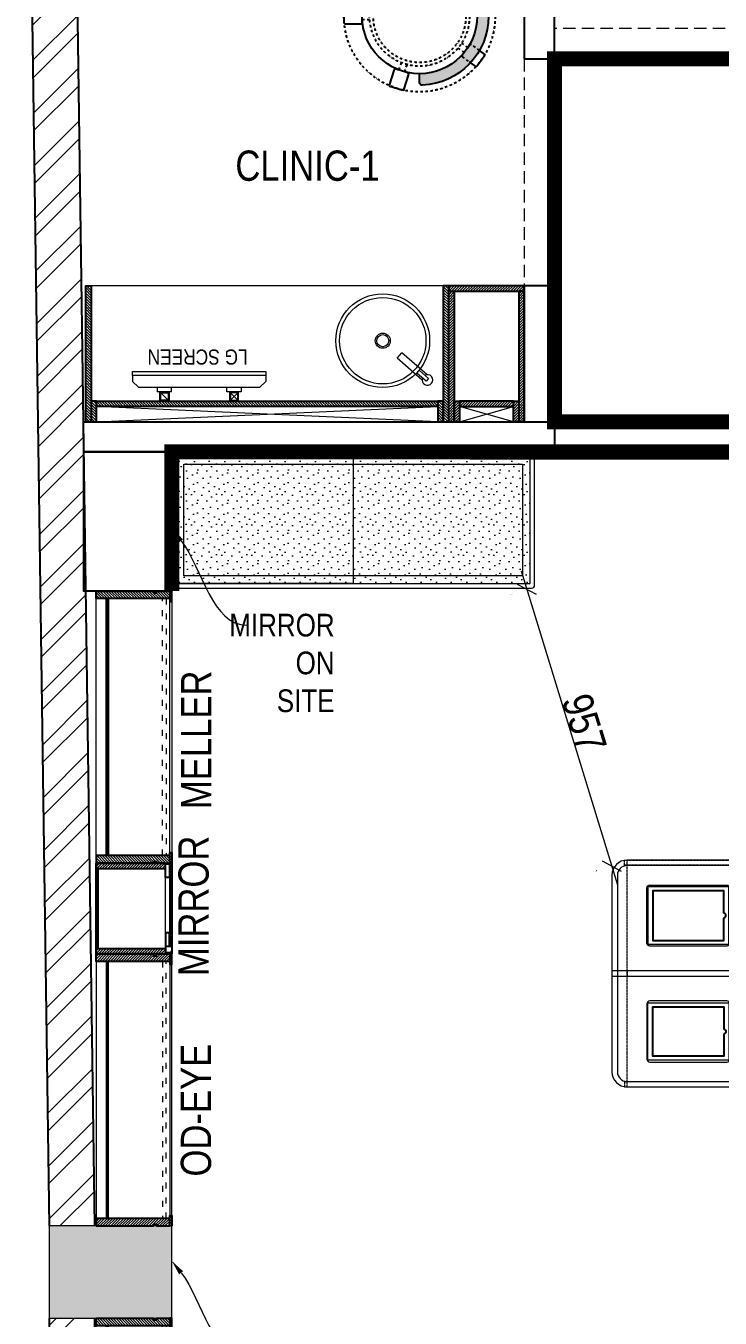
# Model space of a CAD drawing. Header units: feet. Extents: x 9413400 to 9419268, y -7061438 to -7048125.
# Drawn here: x 9413400 to 9415696, y -7055611 to -7051337 of the extents above; entities that cross this region are included whole.
import ezdxf
from ezdxf import colors
from ezdxf.entities.mleader import LeaderData, LeaderLine
from ezdxf.math import Vec2, Vec3

# ---------------------------------------------------------------- set-up
doc = ezdxf.new("R2010")
doc.units = ezdxf.units.FT
doc.header["$LTSCALE"] = 33
doc.header["$MEASUREMENT"] = 0
doc.header["$PDMODE"] = 3
doc.header["$PDSIZE"] = -1
for name, pattern in [('a_p6_plan_L18$0$HIDDEN', [0.375, 0.25, -0.125]), ('ACAD_ISO03W100', [30, 12, -18]), ('DASHDOT2', [0.5, 0.25, -0.125, 0, -0.125]), ('DOT2', [0.125, 0, -0.125]), ('HIDDEN2', [4.7624999999999975, 3.174999999999998, -1.587499999999999]), ('HIDDENX2', [0.75, 0.5, -0.25])]:
    doc.linetypes.add(name, pattern=pattern)
for name, color, linetype, lineweight in [('A-COL', 243, 'Continuous', 9), ('column hatch', 5, 'Continuous', 0), ('Floor-Unit', 1, 'Continuous', 13), ('HATCH', 9, 'Continuous', 9), ('LENS-DIM', 252, 'Continuous', 5), ('LENS-FURNITURE', 13, 'Continuous', 9), ('LENS-HATCH', 251, 'Continuous', 5), ('LENS-PARTITION', 21, 'Continuous', 25), ('LENS-TEXT', 31, 'Continuous', 5), ('LENS_CURTAIN', 5, 'a_p6_plan_L18$0$HIDDEN', 9), ('LENS_TEXT', 31, 'Continuous', 5), ('LK-FF&E FLOOR', 1, 'Continuous', 9), ('LK-FF&E WALL', 1, 'Continuous', 9), ('LK-IT', 3, 'Continuous', 18), ('LK-TILES FINISH', 251, 'Continuous', 5), ('LN-ELEVATION-1', 81, 'Continuous', 25), ('LN-ELEVATION-2', 103, 'Continuous', 20), ('LN-ELEVATION-3', 125, 'Continuous', 18), ('LN-ELEVATION-4', 145, 'Continuous', 13), ('LN-ELEVATION-5', 167, 'Continuous', 5), ('LN-HATCH', 251, 'Continuous', 0), ('PLANO-TXT', 252, 'Continuous', 5)]:
    doc.layers.add(name, color=color, linetype=linetype, lineweight=lineweight)
doc.layers.add('A-WALL', color=1, linetype='Continuous')
for name, color, linetype, lineweight, true_color in [('LK-FLUTTED FINISH', 20, 'Continuous', 30, 0xff5e29), ('LK-MIRROR', 133, 'Continuous', 13, 0x44c9e4), ('TV', 92, 'Continuous', 18, 0x00d600)]:
    doc.layers.add(name, color=color, linetype=linetype, lineweight=lineweight, true_color=true_color)
doc.styles.add('LK TXT', font='Gill Sans MT Condensed Regular.ttf', dxfattribs={"height": 100})
doc.styles.get("Standard").update_dxf_attribs({"font": 'Gill Sans MT Condensed Regular.ttf'})
doc.dimstyles.new('100MM', dxfattribs={"dimtxt": 100, "dimasz": 50, "dimexe": 65, "dimexo": 65, "dimtad": 1, "dimdec": 0, "dimtxsty": 'Standard', "dimblk": 'OBLIQUE', "dimcen": 2.5, "dimdle": 65, "dimclrd": 256, "dimclre": 256, "dimclrt": 1, "dimadec": 0, "dimazin": 0, "dimtfac": 1, "dimtdec": 0, "dimtmove": 1, "dimatfit": 3, "dimfxl": 50, "dimlwd": -1, "dimlwe": -1, "dimarcsym": 0})
pattern_1 = [(45, (4208834.246730669, 1706614.740126447), (-4.490128060534575, 4.490128060534575), [])]
pattern_2 = [(45, (4209134.246730668, 1706614.740126447), (-4.490128060534575, 4.490128060534575), [])]
pattern_3 = [(44.99999999999998, (35858.5, -100655.3575484328), (-4.419417382415918, 4.419417382415923), [])]

# ---------------------------------------------------------------- blocks, each defined once
blk = doc.blocks.new('2 seater bench')
at = {"layer": 'LENS-HATCH', "lineweight": 0}
h = blk.add_hatch(dxfattribs=at)
h.set_pattern_fill('STIP1', color=177, scale=100, angle=269.9999999999999, pattern_type=2)
h.set_pattern_definition([(270, (6617251.078707985, -170421.6063060569), (100, -1.516e-13), [0, -100]), (270, (6617235.078707984, -170433.6063060569), (100, -1.516e-13), [0, -100]), (270, (6617211.078707985, -170428.6063060569), (100, -1.516e-13), [0, -100]), (270, (6617188.078707985, -170463.6063060569), (100, -1.516e-13), [0, -100]), (270, (6617224.078707985, -170460.6063060569), (100, -1.516e-13), [0, -100]), (270, (6617248.078707985, -170487.6063060569), (100, -1.516e-13), [0, -100]), (270, (6617255.078707985, -170452.6063060569), (100, -1.516e-13), [0, -100]), (270, (6617214.078707985, -170494.6063060569), (100, -1.516e-13), [0, -100]), (270, (6617182.078707985, -170489.6063060569), (100, -1.516e-13), [0, -100]), (270, (6617167.078707985, -170415.6063060568), (100, -1.516e-13), [0, -100]), (270, (6617187.078707985, -170433.6063060569), (100, -1.516e-13), [0, -100]), (270, (6617168.078707984, -170447.6063060569), (100, -1.516e-13), [0, -100]), (270, (6617232.078707985, -170508.6063060569), (100, -1.516e-13), [0, -100]), (270, (6617207.078707984, -170476.6063060568), (100, -1.516e-13), [0, -100]), (270, (6617240.078707984, -170468.6063060569), (100, -1.516e-13), [0, -100]), (270, (6617231.078707984, -170485.6063060569), (100, -1.516e-13), [0, -100]), (270, (6617204.078707985, -170449.6063060568), (100, -1.516e-13), [0, -100]), (270, (6617258.078707984, -170477.6063060569), (100, -1.516e-13), [0, -100]), (270, (6617199.078707984, -170508.6063060569), (100, -1.516e-13), [0, -100]), (270, (6617169.078707985, -170505.6063060569), (100, -1.516e-13), [0, -100])])
h.paths.add_polyline_path([(585, 210), (0, 210), (0, -210), (585, -210)])
h.paths.add_polyline_path([(0, 245), (0, -210)])
h.paths.add_polyline_path([(-585, 210), (0, 210), (0, -210), (-585, -210)])
at = {"layer": 'LN-ELEVATION-2', "ltscale": 0.5}
for points in [[(-585, 210), (0, 210), (0, -210), (-585, -210)], [(585.0000000009313, 210), (0, 210), (0, -210), (585.0000000009313, -210)]]:
    blk.add_lwpolyline(points, close=True, dxfattribs=at)
at = {"layer": 'LN-ELEVATION-5', "ltscale": 0.5}
blk.add_lwpolyline([(590, 225), (-590, 225, 0.4142135623730951), (-600, 215), (-600, -215, 0.4142135623730951), (-590, -225), (590, -225, 0.4142135623730951), (600, -215), (600, 215, 0.4142135623730951)], format="xyb", close=True, dxfattribs=at)
blk.add_lwpolyline([(585, 210), (-585, 210), (-585, -210), (585, -210)], close=True, dxfattribs=at)
at = {"layer": 'LN-ELEVATION-5', "linetype": 'HIDDEN2', "ltscale": 11}
blk.add_lwpolyline([(-560, 185), (560.0000000009313, 185), (560.0000000009313, -185), (-560, -185)], close=True, dxfattribs=at)
blk = doc.blocks.new('A$C65ba2408')
at = {"layer": 'column hatch'}
h = blk.add_hatch(color=8, dxfattribs=at)
h.dxf.hatch_style = 1
h.paths.add_polyline_path([(3477.075315490365, -3129.247516787611), (2892.822441935539, -3129.247516787611), (2892.822441935539, -3840.511884602718), (3477.075315490365, -3840.511884602718)])
h.paths.add_polyline_path([(3477.075315490365, 1316.154782061465), (2892.822441935539, 1316.154782061465), (2892.822441935539, 528.6835176954046), (3477.075315490365, 528.6835176954046)])
h.paths.add_polyline_path([(3477.075315490365, 4440.637540684082), (2994.431637331843, 4440.637540684082), (2994.431637331843, 3856.38466711808), (3477.075315490365, 3856.38466711808)])
h.paths.add_polyline_path([(3477.075315490365, 6826.046037752181), (2664.338408131153, 6818.657520412468), (2664.201752275229, 6523.62604643125), (3477.075315490365, 6523.62604643125)])
h.paths.add_polyline_path([(-1908.212040826678, 1290.752483212389), (-2312.235029324889, 1290.752483212389), (-2312.235029324889, 985.9248970048502), (-1908.212040826678, 985.9248970048502)])
h.paths.add_polyline_path([(-2060.625833928585, -3129.247516787611), (-2312.235029324889, -3129.247516787611), (-2312.235029324889, -3840.511884602718), (-2060.625833928585, -3840.511884602718)])
at = {"layer": 'LN-HATCH'}
h = blk.add_hatch(dxfattribs=at)
h.set_pattern_fill('ANSI32', color=256, scale=333, angle=180)
h.set_pattern_definition([(225, (-11792219.15719212, 5498508.667322719), (88.29995930067012, -88.29995930067015), []), (225, (-11792278.02383156, 5498508.667322719), (88.29995930067012, -88.29995930067015), [])])
h.paths.add_polyline_path([(-2162.235029324889, 985.9248970048502), (-2312.235029324889, 985.9248970048502), (-2312.235029324889, -3129.247516787611), (-2162.235029324889, -3129.247516787611)])
h.paths.add_polyline_path([(1914.265687764798, 6661.832479282025), (1914.335169543992, 6811.839309153159), (682.1406378410755, 6800.637540684082), (-2390.5897879228, 6800.637540684082), (-2312.250189943239, 1290.752483212389), (-2162.235029324889, 1290.752483212389), (-2238.441925883293, 6650.637540684082), (428.7994534224272, 6650.637540684082), (682.8224419355392, 6650.637540684082)])
at = {"layer": 'A-COL'}
for p, q in [((-1908.212040826678, 1290.752483212389), (-2312.250189943239, 1290.752483212389)), ((-2312.235029324889, 985.9248970048502), (-2312.235029324889, 1289.686186385341)), ((-1908.212040826678, 985.9248970048502), (-1908.212040826678, 1290.752483212389)), ((-2312.235029324889, 985.9248970048502), (-1908.212040826678, 985.9248970048502))]:
    blk.add_line(p, q, dxfattribs=at)
at = {"layer": 'A-WALL'}
for p, q in [((-2312.235029324889, 1289.686186385341), (-2390.5897879228, 6800.637540684082)), ((-2162.235029324889, 1290.752483212389), (-2238.441925883293, 6650.637540684082)), ((-2312.235029324889, -3129.247516787611), (-2312.235029324889, 985.9248970039189)), ((-2162.235029324889, -3129.247516787611), (-2162.235029324889, 985.9248970048502))]:
    blk.add_line(p, q, dxfattribs=at)
blk = doc.blocks.new('JJ SH 900')
at = {"layer": 'LN-HATCH', "ltscale": 0.5}
h = blk.add_hatch(dxfattribs=at)
h.set_pattern_fill('ANSI31', color=256, scale=50)
h.set_pattern_definition([(45, (0, 0), (-4.419417382415921, 4.419417382415921), [])])
h.paths.add_polyline_path([(-911.7948143622632, 1.45519e-11), (-911.7948143622632, -189.9999999999854), (-905.7948143622637, -189.9999999999854), (-905.7948143622637, -199.9999999999854), (-911.7948143622632, -199.9999999999854), (-911.7948143622632, -243.9999999999855), (-886.7948143622632, -243.9999999999855), (-886.7948143622632, 1.45519e-11)])
h = blk.add_hatch(dxfattribs=at)
h.set_pattern_fill('ANSI31', color=256, scale=2)
h.set_pattern_definition(pattern_1)
h.paths.add_polyline_path([(-11.79481436226342, 1.45519e-11), (-11.79481436226342, -189.9999999999854), (-17.79481436226342, -189.9999999999854), (-17.79481436226342, -199.9999999999854), (-11.79481436226342, -199.9999999999854), (-11.79481436226342, -243.9999999999855), (-36.79481436226343, -243.9999999999855), (-36.79481436226343, 1.45519e-11)])
h = blk.add_hatch(dxfattribs=at)
h.set_pattern_fill('ANSI31', color=256, scale=2)
h.set_pattern_definition(pattern_2)
h.paths.add_polyline_path([(-36.79481436224887, -40), (-886.7948143622632, -39.99999999998546), (-886.7948143622632, -33.99999999998545), (-36.79481436224887, -34)])
h = blk.add_hatch(dxfattribs=at)
h.set_pattern_fill('ANSI31', color=256, scale=2)
h.set_pattern_definition(pattern_2)
h.paths.add_polyline_path([(-876.7948143622632, -243.9999999999855), (-876.7948143622632, -249.9999999999854), (-911.7948143622632, -249.9999999999854), (-911.7948143622632, -243.9999999999855)])
h = blk.add_hatch(dxfattribs=at)
h.set_pattern_fill('ANSI31', color=256, scale=2)
h.set_pattern_definition(pattern_1)
h.paths.add_polyline_path([(-46.79481436226342, -243.9999999999855), (-46.79481436226342, -249.9999999999854), (-11.79481436226342, -249.9999999999854), (-11.79481436226342, -243.9999999999855)])
at = {"layer": 'LN-ELEVATION-1', "ltscale": 0.5}
for points in [[(-911.7948143622632, 1.45519e-11), (-911.7948143622632, -189.9999999999854), (-905.7948143622637, -189.9999999999854), (-905.7948143622637, -199.9999999999854), (-911.7948143622632, -199.9999999999854), (-911.7948143622632, -243.9999999999855), (-886.7948143622632, -243.9999999999855), (-886.7948143622632, 1.45519e-11)], [(-11.79481436226342, 1.45519e-11), (-11.79481436226342, -189.9999999999854), (-17.79481436226342, -189.9999999999854), (-17.79481436226342, -199.9999999999854), (-11.79481436226342, -199.9999999999854), (-11.79481436226342, -243.9999999999855), (-36.79481436226343, -243.9999999999855), (-36.79481436226343, 1.45519e-11)], [(-36.79481436226343, -39.99999999998546), (-886.7948143622632, -39.99999999998546), (-886.7948143622632, -33.99999999998545), (-36.79481436226343, -33.99999999998545)], [(-876.7948143622632, -243.9999999999855), (-876.7948143622632, -249.9999999999854), (-911.7948143622632, -249.9999999999854), (-911.7948143622632, -243.9999999999855)], [(-46.79481436226342, -243.9999999999855), (-46.79481436226342, -249.9999999999854), (-11.79481436226342, -249.9999999999854), (-11.79481436226342, -243.9999999999855)]]:
    blk.add_lwpolyline(points, close=True, dxfattribs=at)
at = {"layer": 'LN-ELEVATION-3', "ltscale": 0.5}
for p, q in [((-886.7948143622632, 1.45519e-11), (-36.79481436226343, 1.45519e-11)), ((-876.7948143622632, -243.9999999999855), (-46.79481436226342, -243.9999999999855)), ((-46.79481436226342, -249.9999999999854), (-876.7948143622632, -249.9999999999854))]:
    blk.add_line(p, q, dxfattribs=at)
at = {"layer": 'LN-ELEVATION-4', "linetype": 'ACAD_ISO03W100', "ltscale": 0.05}
blk.add_lwpolyline([(-886.7948143622632, -219.9999999999854), (-36.79481436226343, -219.9999999999854), (-36.79481436226343, -231.9999999999855), (-886.7948143622632, -231.9999999999855)], close=True, dxfattribs=at)
blk = doc.blocks.new('MIRROR')
at = {"layer": 'LN-HATCH', "ltscale": 0.5}
h = blk.add_hatch(dxfattribs=at)
h.set_pattern_fill('ANSI31', color=256, scale=2)
h.set_pattern_definition([(45, (4060433.741624544, 1708720.786904081), (-4.490128060534575, 4.490128060534575), [])])
h.paths.add_polyline_path([(212.944788963403, 101.3407590774622), (230.944788963403, 101.3407590774622), (230.944788963403, -127.6592409225377), (212.944788963403, -127.6592409225377)])
h.paths.add_polyline_path([(230.944788963403, 95.34075907746227), (494.9447889634027, 95.34075907746227), (494.9447889634027, 101.3407590774622), (230.944788963403, 101.3407590774622)])
h.paths.add_polyline_path([(512.9447889634027, 101.3407590774622), (494.9447889634027, 101.3407590774622), (494.9447889634027, -127.6592409225377), (512.9447889634027, -127.6592409225377)])
at = {"layer": 'Defpoints'}
blk.add_lwpolyline([(512.9447889634027, 101.3407590774622), (212.944788963403, 101.3407590774622), (212.944788963403, -148.6592409225377), (512.9447889634027, -148.6592409225377)], close=True, dxfattribs=at)
at = {"layer": 'LN-ELEVATION-1'}
for points in [[(212.944788963403, 101.3407590774622), (230.944788963403, 101.3407590774622), (230.944788963403, -127.6592409225377), (212.944788963403, -127.6592409225377)], [(230.944788963403, 95.34075907746227), (494.9447889634027, 95.34075907746227), (494.9447889634027, 101.3407590774622), (230.944788963403, 101.3407590774622)], [(512.9447889634027, 101.3407590774622), (494.9447889634027, 101.3407590774622), (494.9447889634027, -127.6592409225377), (512.9447889634027, -127.6592409225377)], [(259.944788963403, -141.6592409225377), (259.944788963403, -127.6592409225377), (214.944788963403, -127.6592409225377), (214.944788963403, -148.6592409225377), (223.944788963403, -148.6592409225377), (223.944788963403, -147.1592409225377), (216.444788963403, -147.1592409225377), (216.444788963403, -141.6592409225377)], [(442.944788963403, -141.6592409225377), (442.944788963403, -127.6592409225377), (487.9447889634028, -127.6592409225377), (487.9447889634028, -148.6592409225377), (478.9447889634026, -148.6592409225377), (478.9447889634026, -147.1592409225377), (486.4447889634027, -147.1592409225377), (486.4447889634027, -141.6592409225377)], [(504.944788963403, -148.6592409225377), (504.944788963403, -147.1592409225377), (509.444788963403, -147.1592409225377), (509.444788963403, -129.1592409225377), (487.9447889634028, -129.1592409225377), (487.9447889634028, -127.6592409225377), (510.9447889634028, -127.6592409225377), (510.9447889634028, -148.6592409225377)]]:
    blk.add_lwpolyline(points, close=True, dxfattribs=at)
at = {"layer": 'LN-ELEVATION-2'}
blk.add_lwpolyline([(259.944788963403, -141.6592409225377), (442.944788963403, -141.6592409225377), (442.944788963403, -127.6592409225377), (259.944788963403, -127.6592409225377)], close=True, dxfattribs=at)
at = {"layer": 'LN-ELEVATION-2', "color": 4, "lineweight": 0}
blk.add_lwpolyline([(216.444788963403, -141.6592409225377), (486.4447889634027, -141.6592409225377), (486.4447889634027, -147.1592409225377), (216.444788963403, -147.1592409225377)], close=True, dxfattribs=at)
at = {"layer": 'LN-ELEVATION-4', "ltscale": 0.5}
blk.add_line((478.9447889634026, -148.6592409225377), (223.944788963403, -148.6592409225377), dxfattribs=at)
blk = doc.blocks.new('I-PAD Frame')
at = {"color": 3, "linetype": 'Continuous'}
blk.add_lwpolyline([(357868.7410323084, -232321.1361381283), (358122.7410323085, -232321.1361381283, 0.4142135623713902), (358132.7410323086, -232311.1361381283), (358132.7410323086, -232129.1361381283, 0.4142135623713902), (358122.7410323085, -232119.1361381283), (357868.7410323084, -232119.1361381283, 0.4142135623713902), (357858.7410323085, -232129.1361381283), (357858.7410323085, -232311.1361381283, 0.4142135623713902)], format="xyb", close=True, dxfattribs=at)
at = {"color": 3, "linetype": 'Continuous', "lineweight": 25}
blk.add_lwpolyline([(358113.2410323085, -232229.6755301424), (358113.2410323085, -232302.1361381283), (357878.2410323086, -232302.1361381283), (357878.2410323086, -232138.1361381283), (358113.2410323085, -232138.1361381283), (358113.2410323085, -232210.5967461141, 0.3275382217372251), (358114.6410323081, -232212.5046245168, -0.733799385757267), (358114.6410323086, -232227.7676517396, 0.3275382217372252)], format="xyb", close=True, dxfattribs=at)
blk = doc.blocks.new('Billing Counter 1800')
at = {"color": 5, "linetype": 'HIDDENX2', "ltscale": 0.025}
for p, q in [((-849.9999978118577, -374.9978339364752), (-850.0000002956948, 375)), ((849.9999976539983, -374.9978339364752), (850.0000001378356, 375))]:
    blk.add_line(p, q, dxfattribs=at)
at = {"color": 0, "linetype": 'Continuous'}
for p, q in [((850, 375), (-850, 375)), ((900, -325), (900, 325)), ((-850, -375), (850, -375))]:
    blk.add_line(p, q, dxfattribs=at)
at = {"color": 2, "linetype": 'Continuous'}
blk.add_line((849, -375), (849.9999976539983, -374.9978339364752), dxfattribs=at)
at = {"color": 2, "linetype": 'HIDDENX2', "ltscale": 0.025}
for points in [[(-857.9999984272289, 375), (-437.4115580061916, 375), (-437.4115580851212, 358), (-857.9999985061586, 358)], [(435.3333326776046, 375), (-435.2551077436656, 375), (-435.2551076647359, 358), (435.3333327565342, 358)], [(437.3333327565342, 375), (857.9217731775715, 375), (857.9217730986419, 358), (437.3333326776046, 358)], [(-857.9999984272289, -375), (-437.4115580061916, -375), (-437.4115580851212, -358), (-857.9999985061586, -358)], [(435.3333326776046, -375), (-435.2551077436656, -375), (-435.2551076647359, -358), (435.3333327563014, -358)], [(437.3333327563013, -375), (857.9217731775715, -375), (857.9217730986419, -358), (437.3333326776046, -358)]]:
    blk.add_lwpolyline(points, close=True, dxfattribs=at)
at = {"color": 5, "linetype": 'Continuous'}
for points in [[(-780.9166655030566, 97.25000000000001), (-513.9166655030567, 97.25000000000001), (-513.9166655030567, 286.25), (-780.9166655030566, 286.25)], [(780.9166655030566, 97.25000000000001), (513.9166655030567, 97.25000000000001), (513.9166655030567, 286.25), (780.9166655030566, 286.25)], [(-780.9166655030566, -97.25000000000001), (-513.9166655030567, -97.25000000000001), (-513.9166655030567, -286.25), (-780.9166655030566, -286.25)], [(780.9166655030566, -97.25000000000001), (513.9166655030567, -97.25000000000001), (513.9166655030567, -286.25), (780.9166655030566, -286.25)]]:
    blk.add_lwpolyline(points, close=True, dxfattribs=at)
at = {"color": 5, "linetype": 'HIDDENX2', "ltscale": 0.025}
blk.add_lwpolyline([(850, 8.5), (-850, 8.5), (-850, -8.5), (850, -8.5)], close=True, dxfattribs=at)
at = {"color": 0, "linetype": 'Continuous'}
for centre, radius, start, end in [((-850, 325), 50.0000000000291, 90, 180), ((849.999999999767, 325), 50.00000000005822, 0, 90), ((849.999999999767, -325), 50.0000000000291, 270, 0)]:
    blk.add_arc(centre, radius, start, end, dxfattribs=at)
at = {"layer": 'LN-ELEVATION-2'}
blk.add_line((-900, 325), (-900, -325), dxfattribs=at)
for points in [[(850, 375), (-850, 375, 0.4142135623725836), (-900, 325), (-900, -325, 0.4142135623725836), (-850, -375), (850, -375, 0.4142135623725837), (900, -325), (900, 325, 0.4142135623725836)], [(850, 357), (-850, 357, 0.4142135623730951), (-882, 325), (-882, -325, 0.4142135623730951), (-850, -357), (850, -357, 0.4142135623730951), (882, -325), (882, 325, 0.4142135623730951)]]:
    blk.add_lwpolyline(points, format="xyb", close=True, dxfattribs=at)
blk.add_lwpolyline([(-900, -8.5), (900, -8.5), (900, 8.5), (-900, 8.5)], close=True, dxfattribs=at)
blk.add_arc((-850, -325), 50.00000000005822, 180, 270, dxfattribs=at)
at = {"color": 2, "linetype": 'Continuous', "xscale": -1, "rotation": 180}
blk.add_blockref('I-PAD Frame', (-358643.1576978308, -232028.3861380983), dxfattribs=at)
at = {"color": 2, "linetype": 'Continuous', "rotation": 180}
blk.add_blockref('I-PAD Frame', (358643.1576977922, -232028.3861381579), dxfattribs=at)
at = {"color": 2, "linetype": 'Continuous'}
blk.add_blockref('I-PAD Frame', (-358643.1576978113, 232028.3861381281), dxfattribs=at)
at = {"color": 2, "linetype": 'Continuous', "xscale": -1}
blk.add_blockref('I-PAD Frame', (358643.1576978117, 232028.3861381281), dxfattribs=at)
at = {"layer": 'LENS-TEXT', "color": 0, "linetype": 'Continuous', "ltscale": 3, "insert": (-7.865375894587486, -8.871815700083971), "char_height": 100, "attachment_point": 5, "style": 'LK TXT'}
blk.add_mtext_dynamic_manual_height_columns('BILLING COUNTER', width=353.0555573365615, gutter_width=0.5, heights=[0], dxfattribs=at)
blk = doc.blocks.new('rtf')
at = {"color": 0, "linetype": 'ByBlock', "lineweight": -2}
for p, q in [((16412.5253540573, -172798.8148984113), (16452.40026456733, -172798.8148984113)), ((16412.5253540573, -172810.8148984113), (16412.5253540573, -172798.8148984113)), ((16425.26329468148, -172793.1007600746), (16535.26329468148, -172793.1007600746)), ((16535.26329468148, -172793.1007600746), (16535.26329468148, -172817.1007600746)), ((16412.5253540573, -172810.8148984113), (16452.40026456733, -172810.8148984113)), ((16425.26329468148, -172817.1007600746), (16535.26329468148, -172817.1007600746))]:
    blk.add_line(p, q, dxfattribs=at)
for centre, radius, start, end in [((16412.5253540573, -172805.1007600746), 17.5, 21.05058810897431, 340.9421780194656), ((16444.53660690578, -172804.8148984114), 9.891264419597851, 322.656233941354, 37.34376605891414)]:
    blk.add_arc(centre, radius, start, end, dxfattribs=at)
blk = doc.blocks.new('dsg')
at = {"color": 0, "linetype": 'ByBlock', "lineweight": -2}
for radius in [155, 143, 25, 20]:
    blk.add_circle((11491.5035008227, -171102.5847399924), radius, dxfattribs=at)
blk.add_blockref('rtf', (-5117.472106590168, 1702.9323767405), dxfattribs=at)
blk = doc.blocks.new('CLINIC - CABINET SINK')
at = {"layer": 'LN-HATCH', "ltscale": 0.5}
h = blk.add_hatch(dxfattribs=at)
h.set_pattern_fill('ANSI31', color=256, scale=2)
h.set_pattern_definition([(45, (4052861.500382861, 1708016.355767586), (-4.490128060534575, 4.490128060534575), [])])
h.paths.add_polyline_path([(-563.359543572413, 156.9999999999999), (564.640456427587, 156.9999999999999), (564.640456427587, 174.9999999999999), (-563.359543572413, 174.9999999999999)])
h.paths.add_polyline_path([(582.6404564275867, 225), (600.6404564275867, 225), (600.6404564275867, -225), (582.6404564275867, -225)])
h.paths.add_polyline_path([(564.640456427587, 225), (582.6404564275867, 225), (582.6404564275867, 156.9999999999999), (564.640456427587, 156.9999999999999)])
h.paths.add_polyline_path([(-581.359543572413, 225), (-599.359543572413, 225), (-599.359543572413, -225), (-581.359543572413, -225)])
h.paths.add_polyline_path([(-581.359543572413, 225), (-563.359543572413, 225), (-563.359543572413, 156.9999999999999), (-581.359543572413, 156.9999999999999)])
at = {"layer": 'LN-ELEVATION-1', "ltscale": 0.5}
for points in [[(-581.359543572413, 225), (-599.359543572413, 225), (-599.359543572413, -225), (-581.359543572413, -225)], [(-581.359543572413, 225), (-563.359543572413, 225), (-563.359543572413, 156.9999999999999), (-581.359543572413, 156.9999999999999)], [(564.640456427587, 225), (582.6404564275867, 225), (582.6404564275867, 156.9999999999999), (564.640456427587, 156.9999999999999)], [(582.6404564275867, 225), (600.6404564275867, 225), (600.6404564275867, -225), (582.6404564275867, -225)], [(-563.359543572413, 156.9999999999999), (564.640456427587, 156.9999999999999), (564.640456427587, 174.9999999999999), (-563.359543572413, 174.9999999999999)]]:
    blk.add_lwpolyline(points, close=True, dxfattribs=at)
at = {"layer": 'LN-ELEVATION-2', "ltscale": 0.5}
blk.add_line((582.6404564275867, -225), (-581.359543572413, -225), dxfattribs=at)
at = {"layer": 'LN-HATCH', "ltscale": 0.5}
for p, q in [((564.640456427587, 225), (-563.359543572413, 174.9999999999999)), ((-563.359543572413, 225), (564.640456427587, 174.9999999999999))]:
    blk.add_line(p, q, dxfattribs=at)
at = {"layer": 'LN-ELEVATION-3', "xscale": -1, "rotation": 41.1558274151866}
blk.add_blockref('dsg', (-103569.3304926871, 136346.6509754679), dxfattribs=at)
blk = doc.blocks.new('CLINIC SCREEN')
at = {"layer": 'TV'}
for p, q in [((-103.1090284836336, 42.85441964946222), (-127.4114311772946, 18.55201695591665)), ((-127.4114311772946, 42.85441964946222), (-103.1090284836336, 18.55201695591665)), ((102.7052824410566, 42.85441964946222), (127.007685134602, 18.55201695591665))]:
    blk.add_line(p, q, dxfattribs=at)
at = {"layer": 'TV', "ltscale": 12}
for p, q in [((-220.0000000000082, -19.41163062257681), (-200.5883693773149, 0)), ((200.5883693773149, 0), (-200.5883693773149, 0)), ((-138.5315413423604, 0), (-138.5315413423604, 15.514207008644)), ((-138.5315413423604, 15.514207008644), (-91.98892031613741, 15.514207008644)), ((-91.98892031613741, 15.514207008644), (-91.98892031613741, 0)), ((91.98892031610741, 15.514207008644), (91.98892031610741, 0)), ((91.98892031610741, 15.514207008644), (138.5315413423595, 15.514207008644)), ((138.5315413423595, 0), (138.5315413423595, 15.514207008644)), ((219.9999999999918, -19.41163062257681), (200.5883693773149, 0)), ((-220.0000000000082, -38.82326124538668), (-220.0000000000082, -19.41163062257681)), ((219.9999999999918, -38.82326124538668), (219.9999999999918, -19.41163062257681))]:
    blk.add_line(p, q, dxfattribs=at)
at = {"layer": 'TV'}
for points in [[(-130.4492315140169, 15.51421661919448), (-100.0712281470269, 15.51421661919448), (-100.0712281470269, 45.89221998606814), (-130.4492315140169, 45.89221998606814)], [(-127.4114311772946, 18.55201695591665), (-103.1090284836336, 18.55201695591665), (-103.1090284836336, 42.85441964946222), (-127.4114311772946, 42.85441964946222)], [(130.0454854713243, 15.51421661919448), (99.66748210433435, 15.51421661919448), (99.66748210433435, 45.89221998606814), (130.0454854713243, 45.89221998606814)], [(127.007685134602, 18.55201695591665), (102.7052824410566, 18.55201695591665), (102.7052824410566, 42.85441964946222), (127.007685134602, 42.85441964946222)]]:
    blk.add_lwpolyline(points, close=True, dxfattribs=at)
at = {"layer": 'TV', "ltscale": 12}
blk.add_lwpolyline([(-220.0000000000082, -51.71278328332107), (-220.0000000000082, -38.82326124538668), (219.9999999999918, -38.82326124538668), (219.9999999999918, -51.71278328332107)], close=True, dxfattribs=at)
at = {"layer": 'Floor-Unit', "color": 0, "ltscale": 2, "insert": (5.199680584678389, -100.4085774972336), "char_height": 50, "attachment_point": 5}
blk.add_mtext_dynamic_manual_height_columns('LG SCREEN', width=466.4796511627907, gutter_width=12.5, heights=[0], dxfattribs=at)
blk = doc.blocks.new('CLINIC - MOP CLOSET')
at = {"layer": 'LN-HATCH', "ltscale": 0.5}
h = blk.add_hatch(dxfattribs=at)
h.set_pattern_fill('ANSI31', color=256, scale=50, angle=360)
h.set_pattern_definition(pattern_3)
h.paths.add_polyline_path([(-106.3595435724128, 216), (-124.3595435724128, 216), (-124.3595435724128, -216), (-106.3595435724128, -216)])
h = blk.add_hatch(dxfattribs=at)
h.set_pattern_fill('ANSI31', color=256, scale=50, angle=360)
h.set_pattern_definition(pattern_3)
h.paths.add_polyline_path([(-106.3595435724128, 216), (-88.35954357241282, 216), (-88.35954357241282, 148), (-106.3595435724128, 148)])
h = blk.add_hatch(dxfattribs=at)
h.set_pattern_fill('ANSI31', color=256, scale=50, angle=360)
h.set_pattern_definition(pattern_3)
h.paths.add_polyline_path([(89.64045642758717, 216), (107.6404564275872, 216), (107.6404564275872, 148), (89.64045642758717, 148)])
h = blk.add_hatch(dxfattribs=at)
h.set_pattern_fill('ANSI31', color=256, scale=50, angle=360)
h.set_pattern_definition(pattern_3)
h.paths.add_polyline_path([(107.6404564275872, 216), (125.6404564275872, 216), (125.6404564275872, -216), (107.6404564275872, -216)])
h = blk.add_hatch(dxfattribs=at)
h.set_pattern_fill('ANSI31', color=256, scale=50, angle=360)
h.set_pattern_definition(pattern_3)
h.paths.add_polyline_path([(-88.35954357241282, 148), (89.64045642758717, 148), (89.64045642758717, 166), (-88.35954357241282, 166)])
h = blk.add_hatch(dxfattribs=at)
h.set_pattern_fill('ANSI31', color=256, scale=50, angle=360)
h.set_pattern_definition([(44.99999999999998, (35894.5, -101037.3575484328), (-4.419417382415918, 4.419417382415923), [])])
h.paths.add_polyline_path([(-115.3595435724055, -216), (-124.3595435724128, -225), (-124.3595435724128, -234), (125.6404564275872, -234), (125.6404564275872, -216)])
at = {"layer": 'LN-ELEVATION-1', "ltscale": 0.5}
for points in [[(-106.3595435724128, 216), (-124.3595435724128, 216), (-124.3595435724128, -216), (-106.3595435724128, -216)], [(-106.3595435724128, 216), (-88.35954357241282, 216), (-88.35954357241282, 148), (-106.3595435724128, 148)], [(89.64045642758717, 216), (107.6404564275872, 216), (107.6404564275872, 148), (89.64045642758717, 148)], [(107.6404564275872, 216), (125.6404564275872, 216), (125.6404564275872, -216), (107.6404564275872, -216)], [(-88.35954357241282, 148), (89.64045642758717, 148), (89.64045642758717, 166), (-88.35954357241282, 166)], [(-124.3595435724128, -225), (-124.3595435724128, -234), (125.6404564275872, -234), (125.6404564275872, -216), (-115.3595435724128, -216)]]:
    blk.add_lwpolyline(points, close=True, dxfattribs=at)
at = {"layer": 'LN-HATCH', "ltscale": 0.5}
for p, q in [((89.64045642758717, 216), (-88.35954357241282, 166)), ((-88.35954357241282, 216), (89.64045642758717, 166))]:
    blk.add_line(p, q, dxfattribs=at)
blk = doc.blocks.new('DR STOOL')
at = {"layer": 'HATCH'}
h = blk.add_hatch(dxfattribs=at)
h.set_pattern_fill('ANSI36', color=250, angle=-90.00000000000001)
h.set_pattern_definition([(315, (-227.8099174643867, 917.3997257252777), (6.173926083235043, -1.683798022700468), [7.9375, -1.587499999999999, 0, -1.587499999999999])])
edge = h.paths.add_edge_path()
edge.add_line((-190.0000000041909, 4.511094e-10), (-218.6899174675346, 4.511094e-10))
edge.add_arc((-218.6899174670689, 9.120000000388245), 9.119999999940092, 177.6119845363388, 269.9999999996136, ccw=False)
edge.add_arc((-1.8626451e-09, 3.565219e-10), 228.000000002257, 2.3880154632688004, 177.6119845367313, ccw=False)
edge.add_arc((218.6899174633436, 9.120000000497384), 9.120000000051716, -90.00000000034493, 2.3880154629299, ccw=False)
edge.add_line((218.6899174633436, 4.511094e-10), (190, 4.511094e-10))
edge.add_arc((-1.8626451e-09, 4.511094e-10), 190.000000001979, -1.27e-14, 180)
at = {"layer": 'LN-ELEVATION-1', "color": 1, "ltscale": 100}
for p, q in [((-128.6221585394814, 215.4841044476634), (-165.2704676063731, 189.0243927398114)), ((-124.7228340068832, 214.8545704018979), (-128.6221585394814, 215.4841044476634)), ((-112.6981821293011, 198.1996966340157), (-124.7228340068832, 214.8545704018979)), ((124.7553772013634, 214.9803744515593), (112.5488144652918, 198.2845540212292)), ((128.7014972954057, 215.5933048763618), (124.7553772013634, 214.9803744515593)), ((128.7014972954057, 215.5933048763618), (124.7553772013634, 214.9803744515593)), ((165.1911288509145, 188.915192311113), (128.7014972954057, 215.5933048763618)), ((165.1911288509145, 188.915192311113), (128.7014972954057, 215.5933048763618)), ((-165.2704676063731, 189.0243927398114), (-165.9069543029182, 185.0820035930228)), ((-165.9069543029182, 185.0820035930228), (-153.8003208162263, 168.3135803133482)), ((153.6734594982117, 168.4294150282658), (165.7973639420234, 185.0121775862135)), ((165.7973639420234, 185.0121775862135), (165.1911288509145, 188.915192311113)), ((165.7973639420234, 185.0121775862135), (165.1911288509145, 188.915192311113)), ((-191.2928382232785, -35.45407700946089), (-242.9550312487409, -52.24013893969095)), ((-187.9259491492994, -37.1695928365807), (-191.2928382232785, -35.45407700946089)), ((-184.1424400564283, -48.81403796559607), (-187.9259491492994, -37.1695928365807)), ((188.0651108901948, -36.96233201187715), (184.0504167033359, -49.19388854173303)), ((191.3981811110861, -35.27656588272658), (188.0651108901948, -36.96233201187715)), ((243.0100176925771, -52.21682526778022), (191.3981811110861, -35.27656588272658)), ((-242.9550312487409, -52.24013893969095), (-244.7482102331705, -55.75945052818861)), ((-244.7482102331705, -55.75945052818861), (-230.7800458371639, -98.74904560100549)), ((-227.2218665438704, -100.5620286722478), (-175.5596735184081, -83.7759667420105)), ((-173.8639617776498, -80.4479453730819), (-177.8421125086024, -68.2044548037811)), ((-175.5596735184081, -83.7759667420105), (-173.8639617776498, -80.4479453730819)), ((177.6922140880488, -68.56540505095472), (173.8739495249465, -80.1985000452405)), ((173.8739495249465, -80.1985000452405), (175.5794035866856, -83.5704969359358)), ((175.5794035866856, -83.5704969359358), (227.1912401677109, -100.5107563209894)), ((230.715890809428, -98.7280946081737), (244.8123673382215, -55.78040257930116)), ((244.8123673382215, -55.78040257930116), (243.0100176925771, -52.21682526778022)), ((-230.7800458371639, -98.74904560100549), (-227.2218665438704, -100.5620286722478)), ((227.1912401677109, -100.5107563209894), (230.715890809428, -98.7280946081737)), ((-22.72193054761737, -190.2142363802995), (-25.39390889601782, -192.886214728569)), ((-25.39390889601782, -192.886214728569), (-25.39390889601782, -247.2070584567482)), ((-10.47823652112856, -190.2142363802995), (-22.72193054761737, -190.2142363802995)), ((22.78362171910703, -190.2142363802995), (9.910054048988968, -190.2142363802995)), ((25.42475448176265, -192.8553691428751), (22.78362171910703, -190.2142363802995)), ((25.42475448176265, -247.1762128710543), (25.42475448176265, -192.8553691428751)), ((-25.39390889601782, -247.2070584567482), (-22.60096735274419, -250)), ((-22.60096735274419, -250), (22.60096735274419, -250)), ((22.60096735274419, -250), (25.42475448176265, -247.1762128710543))]:
    blk.add_line(p, q, dxfattribs=at)
at = {"layer": 'LN-ELEVATION-1', "linetype": 'DASHDOT2'}
for p, q in [((-92.92521573789418, 170.8129362839827), (-112.6981821293011, 198.1996966340157)), ((112.5488144652918, 198.2845540212292), (92.69529851106927, 171.1294289919315)), ((92.69529851106927, 171.1294289919315), (93.26858203159645, 167.4385604566923)), ((-153.8003208162263, 168.3135803133482), (-134.1093360339291, 141.0403694751003)), ((-134.1093360339291, 141.0403694751003), (-130.4219571123831, 140.4450534014686)), ((-130.4219571123831, 140.4450534014686), (-119.9844727469608, 147.9808124662595)), ((-119.9844727469608, 147.9808124662595), (-105.3687285655178, 126.9741353208374)), ((-103.4542870586738, 159.9154408004979), (-93.52748446213081, 167.0824927485227)), ((-88.15393704269081, 139.4771787207864), (-103.4542870586738, 159.9154408004979)), ((-93.52748446213081, 167.0824927485227), (-92.92521573789418, 170.8129362839827)), ((103.6608748426661, 159.8406005539291), (88.19885099539533, 139.4487815762331)), ((93.26858203159645, 167.4385604566923), (103.6608748426661, 159.8406005539291)), ((105.4096150295809, 126.94019481352), (120.1194891873747, 147.8074627162714)), ((120.1194891873747, 147.8074627162714), (130.0033113472163, 140.5812532722048)), ((130.0033113472163, 140.5812532722048), (133.7372852512635, 141.1612321265929)), ((133.7372852512635, 141.1612321265929), (153.6734594982117, 168.4294150282658)), ((-159.954806596972, -40.49024384317454), (-184.1424400564283, -48.81403796559607)), ((184.0504167033359, -49.19388854173303), (159.8786162491887, -40.79004861696012)), ((-177.8421125086024, -68.2044548037811), (-153.4148110738024, -60.73628028803068)), ((153.3006618716754, -61.02382378749462), (177.6922140880488, -68.56540505095472)), ((-10.92024635523557, -164.6382343793375), (-10.47823652112856, -190.2142363802995)), ((9.910054048988968, -190.2142363802995), (10.35584833659231, -164.674698740353))]:
    blk.add_line(p, q, dxfattribs=at)
at = {"layer": 'LN-ELEVATION-1', "color": 1, "ltscale": 100}
blk.add_lwpolyline([(-190.0000000023283, 0), (-218.6899174656719, 0, -0.4264743413925903), (-227.8019973598421, 9.5, -0.959166304662544), (227.8019973593764, 9.5, -0.4264743413925903), (218.6899174647406, 0), (190.0000000013969, 0)], format="xyb", dxfattribs=at)
at = {"layer": 'LN-ELEVATION-1', "linetype": 'DASHDOT2'}
for radius in [250, 165, 153]:
    blk.add_circle((0, 0), radius, dxfattribs=at)
at = {"layer": 'LN-ELEVATION-1', "color": 1, "ltscale": 100}
blk.add_circle((0, 0), 190, dxfattribs=at)
blk = doc.blocks.new('_Oblique')
at = {"color": 0, "lineweight": -2}
blk.add_line((-0.5, -0.5), (0.5, 0.5), dxfattribs=at)
blk = doc.blocks.new('*D41')
at = {"layer": 'Defpoints', "color": 0, "transparency": 16777216}
for p in [(9415072.866190799, -7053196.463908721), (9415337.658433763, -7054115.765719171), (9415353.154529896, -7054111.016539186)]:
    blk.add_point(p, dxfattribs=at)
at = {"layer": 'LENS-DIM', "transparency": 16777216}
blk.add_line((9415038.323584268, -7053139.066242915), (9415356.704944164, -7054177.912564961), dxfattribs=at)
at = {"layer": 'LENS-DIM', "linetype": 'DOT2', "transparency": 16777216}
for p, q in [((9415010.719345007, -7053215.510419119), (9414995.223248878, -7053220.259599104)), ((9415291.007684108, -7054130.063049584), (9415275.511587974, -7054134.81222957))]:
    blk.add_line(p, q, dxfattribs=at)
at = {"layer": 'LENS-DIM', "transparency": 16777216, "xscale": 50, "yscale": 50, "zscale": 50}
for p, rotation in [((9415057.370094666, -7053201.213088705), 107.039039789022), ((9415337.658433763, -7054115.765719171), 287.0390397890221)]:
    blk.add_blockref('_Oblique', p, dxfattribs=dict(at, rotation=rotation))
at = {"layer": 'LENS-DIM', "color": 1, "transparency": 16777216, "insert": (9415246.994104203, -7053643.325025523), "char_height": 100, "attachment_point": 5, "rotation": 287.03903978902207}
blk.add_mtext('957', dxfattribs=at)

msp = doc.modelspace()

# ---------------------------------------------------------------- linework, layer by layer
at = {"layer": 'LENS-PARTITION'}
for points in [[(9415048.636305744, -7051446.46390872), (9415148.636305742, -7051446.46390872), (9415148.636305742, -7049946.463908719), (9415048.636305744, -7049946.463908719)], [(9415048.636305744, -7052646.46390872), (9415148.636305744, -7052646.46390872), (9415148.636305744, -7052196.46390872), (9415048.636305744, -7052196.46390872)], [(9415148.636305742, -7052746.46390872), (9413592.438570043, -7052745.889830877), (9413591.02493134, -7052646.46390872), (9415148.636305742, -7052646.46390872)], [(9413882.866190799, -7053206.348966191), (9413592.446732286, -7053206.348966191), (9413592.446732286, -7052746.46390872), (9413882.866190799, -7052746.46390872)]]:
    msp.add_lwpolyline(points, close=True, dxfattribs=at)
at = {"layer": 'LENS_CURTAIN', "ltscale": 5}
for points in [[(9415898.636305742, -7051346.46390872), (9415148.636305742, -7051346.46390872), (9415148.636305742, -7051446.46390872), (9415898.636305742, -7051446.46390872)], [(9415048.636305744, -7051446.46390872), (9415048.636305744, -7052196.46390872), (9415148.636305744, -7052196.46390872), (9415148.636305744, -7051446.46390872)], [(9415148.636305744, -7052646.46390872), (9415898.636305742, -7052646.46390872), (9415898.636305742, -7052746.46390872), (9415148.636305744, -7052746.46390872)]]:
    msp.add_lwpolyline(points, close=True, dxfattribs=at)
at = {"layer": 'LK-FLUTTED FINISH', "linetype": 'ACAD_ISO03W100', "ltscale": 0.05, "const_width": 50}
msp.add_lwpolyline([(9415148.636305742, -7052746.46390872), (9418268.153547116, -7052746.46390872)], dxfattribs=at)
at = {"layer": 'LK-MIRROR', "linetype": 'ACAD_ISO03W100', "ltscale": 0.05, "const_width": 50}
msp.add_lwpolyline([(9413882.866190799, -7053206.348966191), (9413883.036013592, -7052745.99703162), (9415148.636305742, -7052746.46390872)], dxfattribs=at)
at = {"layer": 'LK-TILES FINISH', "color": 212, "linetype": 'ACAD_ISO03W100', "ltscale": 0.05, "true_color": 0xde21d8, "const_width": 50}
msp.add_lwpolyline([(9415898.636305742, -7051446.46390872), (9415148.636305744, -7051446.46390872), (9415148.636305744, -7052646.46390872), (9415898.636305742, -7052646.46390872), (9415898.636305617, -7052196.463908737)], dxfattribs=at)

# ---------------------------------------------------------------- block references
at = {"layer": 'LENS-DIM', "color": 2}
msp.add_blockref('A$C65ba2408', (9415791.078231625, -7056597.101449402), dxfattribs=at)
at = {"layer": 'LENS-FURNITURE', "rotation": 270}
msp.add_blockref('DR STOOL', (9414702.37004469, -7051305.603354816), dxfattribs=at)
at = {"layer": 'LK-FF&E FLOOR'}
for name, p in [('2 seater bench', (9414482.866190799, -7052971.46390872)), ('Billing Counter 1800', (9416238.509868955, -7054471.371878244))]:
    msp.add_blockref(name, p, dxfattribs=at)
at = {"layer": 'LK-FF&E WALL', "xscale": -1}
for name, p, rotation in [('CLINIC - CABINET SINK', (9414197.995849315, -7052421.46390872), 180), ('MIRROR', (9413734.206949875, -7053893.404177228), 90), ('JJ SH 900', (9413632.866190799, -7055318.143780553), 90)]:
    msp.add_blockref(name, p, dxfattribs=dict(at, rotation=rotation))
at = {"layer": 'LK-FF&E WALL'}
for name, p, rotation in [('CLINIC - MOP CLOSET', (9414924.27676217, -7052430.46390872), 180), ('JJ SH 900', (9413632.866190799, -7053194.554151829), 90.00000000000003), ('JJ SH 900', (9413632.8661908, -7055599.381738036), 90.00000000000003)]:
    msp.add_blockref(name, p, dxfattribs=dict(at, rotation=rotation))
at = {"layer": 'LK-IT', "rotation": 180}
msp.add_blockref('CLINIC SCREEN', (9413973.636305744, -7052532.571688744), dxfattribs=at)

# ---------------------------------------------------------------- texts
at = {"layer": 'LENS-TEXT', "color": 0, "linetype": 'Continuous', "ltscale": 3, "insert": (9414331.955754401, -7051800.305860438), "char_height": 100, "attachment_point": 5, "style": 'LK TXT'}
msp.add_mtext_dynamic_manual_height_columns('CLINIC-1', width=975.6602251778568, gutter_width=0.9999999999999992, heights=[0], dxfattribs=at)
at = {"layer": 'LENS_TEXT', "linetype": 'Continuous', "ltscale": 3, "insert": (9413955.746733202, -7054247.53562775, 5.2036922e-09), "char_height": 100, "width": 324.4738372093023, "attachment_point": 5, "rotation": 90, "style": 'LK TXT'}
msp.add_mtext('{\\C7;MIRROR}', dxfattribs=at)
at = {"layer": 'PLANO-TXT', "linetype": 'Continuous', "ltscale": 3, "char_height": 100, "width": 271.7848837209302, "attachment_point": 5, "rotation": 90, "style": 'LK TXT'}
for s, insert in [('MELLER', (9413963.580584954, -7053698.47897685, 5.20701e-09)), ('OD-EYE', (9413963.580584954, -7054923.216497822, 5.20701e-09))]:
    msp.add_mtext(s, dxfattribs=dict(at, insert=insert))

# ---------------------------------------------------------------- dimensions: what is measured, and where the dimension line sits
at = {"layer": 'LENS-DIM', "color": 2}
dim = msp.add_aligned_dim(p1=(9415072.866190799, -7053196.46390872), p2=(9415353.154529896, -7054111.016539184), distance=-16.207520041157597, dimstyle='100MM', dxfattribs=at)
dim.commit()
dim.dimension.update_dxf_attribs({"geometry": '*D41', "text_midpoint": (9415246.994104203, -7053643.325025523)})

# ---------------------------------------------------------------- leaders
at = {"layer": 'LENS-TEXT', "color": 0, "linetype": 'Continuous', "ltscale": 3}
ml = msp.add_multileader_mtext('Standard', dxfattribs=at)
ml.set_content('\\pxqr,t3;{\\C0;MIRROR ON SITE}', color=1)
ml.set_leader_properties(color=256, linetype='ByLayer', lineweight=-1)
ml.build(insert=Vec2(0, 0))
ml.multileader.update_dxf_attribs({"leader_type": 2, "dogleg_length": 0.36, "arrow_head_size": 50})
ctx = ml.context
ctx.base_point, ctx.char_height, ctx.arrow_head_size, ctx.landing_gap_size, ctx.plane_origin, ctx.plane_x_axis, ctx.plane_y_axis = Vec3(9414131.943525719, -7053319.431182504, 47488.08105865251), 75, 50, 0.09, Vec3(9420437.764760353, -7054726.217655367, 47488.08105865251), Vec3(0.9999993982722358, -0.0010970210418018), Vec3(0.0010970210418018, 0.9999993982722358)
notes = []
notes.append((ctx, [(1, (1, 1, 0), (9414131.583525935, -7053319.430787576, 47488.08105865251), (0.9999993982722358, -0.0010970210418018), 0.3600000000000003, [(1, [(9413882.866190799, -7053000.868587142, 47488.08105865251)], 0, [])])]))
ctx.mtext.insert, ctx.mtext.text_direction, ctx.mtext.rotation, ctx.mtext.width, ctx.mtext.flow_direction = Vec3(9414132.0752021, -7053281.440751769, 47488.08105865251), Vec3(0.9999993982722358, -0.0010970210418018), 6.282088285917748, 289.5442082885826, 5
ml = msp.add_multileader_mtext('Standard', dxfattribs=at)
ml.set_content('\\pxqr,t3;{\\C0;MIRROR ON SITE}', color=1)
ml.set_leader_properties(color=256, linetype='ByLayer', lineweight=-1)
ml.build(insert=Vec2(0, 0))
ml.multileader.update_dxf_attribs({"leader_type": 2, "dogleg_length": 0.36, "arrow_head_size": 50})
ctx = ml.context
ctx.base_point, ctx.char_height, ctx.arrow_head_size, ctx.landing_gap_size, ctx.plane_origin, ctx.plane_x_axis, ctx.plane_y_axis = Vec3(9414131.943525719, -7055740.163773622, 47488.08105865251), 75, 50, 0.09, Vec3(9420437.764760353, -7057146.950246487, 47488.08105865251), Vec3(0.9999993982722358, -0.0010970210418018), Vec3(0.0010970210418018, 0.9999993982722358)
notes.append((ctx, [(1, (1, 1, 0), (9414131.583525935, -7055740.163378695, 47488.08105865251), (0.9999993982722358, -0.0010970210418018), 0.3600000000000003, [(1, [(9413882.866190799, -7055421.601178262, 47488.08105865251)], 0, [])])]))
ctx.mtext.insert, ctx.mtext.text_direction, ctx.mtext.rotation, ctx.mtext.width, ctx.mtext.flow_direction = Vec3(9414132.0752021, -7055702.173342889, 47488.08105865251), Vec3(0.9999993982722358, -0.0010970210418018), 6.282088285917748, 289.5442082885826, 5
for ctx, leaders in notes:
    for number, flags, end, landing, length, lines in leaders:
        leader = LeaderData()
        leader.index, (leader.has_last_leader_line, leader.has_dogleg_vector, leader.attachment_direction) = number, flags
        leader.last_leader_point, leader.dogleg_vector, leader.dogleg_length = Vec3(end), Vec3(landing), length
        for number, points, colour, breaks in lines:
            line = LeaderLine()
            line.index, line.vertices, line.color, line.breaks = number, Vec3.list(points), colors.encode_raw_color(colour), breaks
            leader.lines.append(line)
        ctx.leaders.append(leader)

doc.saveas('drawing.dxf')
